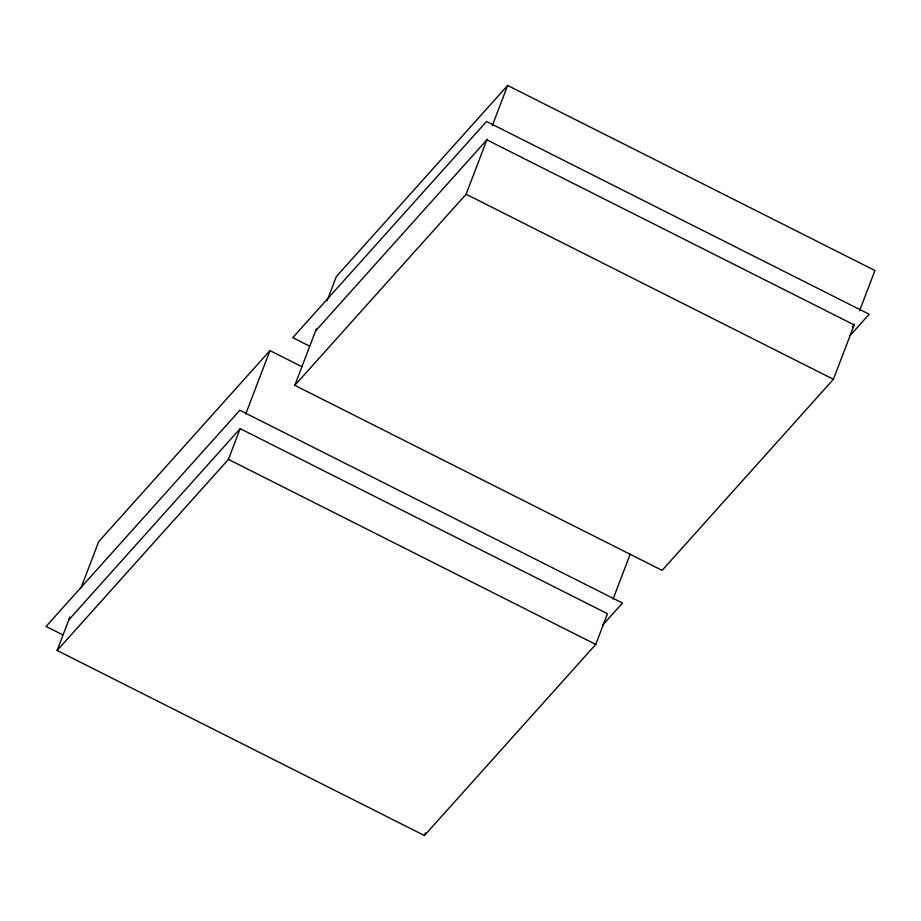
<?xml version="1.0" encoding="UTF-8"?>
<svg xmlns="http://www.w3.org/2000/svg" width="921" height="921" viewBox="0 0 921 921"><rect width="100%" height="100%" fill="white"/><g stroke="black" fill="none" stroke-linecap="round" stroke-linejoin="round"><path stroke-width="1.38" d="M68.856 619.741L240.162 428.645L607.469 613.697L595.737 644.435L424.431 835.531L57.125 650.479L69.869 617.093M80.979 588.001L98.651 541.709L269.957 350.613L302.065 366.788M57.125 650.479L228.431 459.383L240.162 428.645M245.723 414.093L269.957 350.613M854.435 324.238L833.413 379.291L662.118 570.387L294.801 385.335L316.34 328.935M327.105 300.73L336.338 276.565L507.644 85.469L874.95 270.521L859.569 310.803M294.801 385.335L466.107 194.227L487.128 139.175M492.263 125.751L507.644 85.469M424.431 835.531L425.456 832.86M613.029 599.145L630.194 554.189M315.569 330.95L486.875 139.854L854.181 324.906L852.27 327.036M850.002 335.658L869.182 314.257L486.553 121.48L292.763 337.662L309.456 346.066M602.322 625.52L622.469 603.048L239.84 410.271L46.05 626.453L62.743 634.857M466.107 194.227L833.413 379.291M228.431 459.383L595.737 644.435"/></g></svg>
